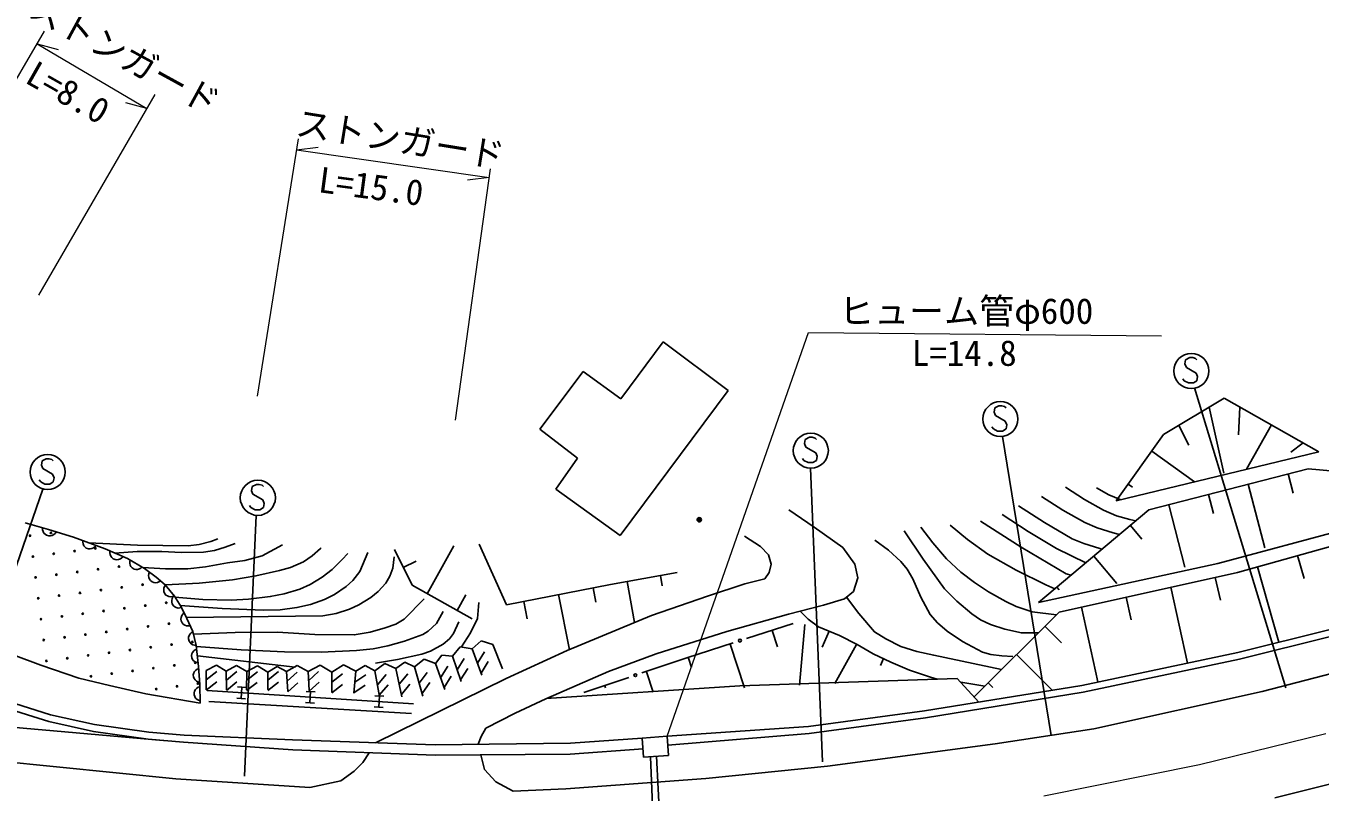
# Model space of a CAD drawing. Units: millimetres, scale not verified. Extents: x 40000 to 680000, y 20000 to 380000.
# Drawn here: x 239187 to 331466, y 264572 to 319172 of the extents above; entities that cross this region are included whole.
import ezdxf
from ezdxf.enums import TextEntityAlignment as Align

# ---------------------------------------------------------------- set-up
doc = ezdxf.new("R2010")
doc.units = ezdxf.units.MM
doc.header["$LTSCALE"] = 1000
doc.linetypes.add('CHAIN', pattern=[18.5, 12, -1.5, 3.5, -1.5])
for name, color, linetype, lineweight in [('M-BGD', 7, 'Continuous', 25), ('M-BGD-EXST', 7, 'Continuous', 25), ('M-BMK', 2, 'CHAIN', 13), ('M-BMK-SRVR', 3, 'Continuous', 25), ('M-STR-HTXT', 7, 'Continuous', 13), ('M-STR-STRC', 7, 'Continuous', 25)]:
    doc.layers.add(name, color=color, linetype=linetype, lineweight=lineweight)
doc.styles.add('ＭＳ ゴシック', font='')
doc.styles.get('ＭＳ ゴシック').set_extended_font_data('MS Gothic')

msp = doc.modelspace()

# ---------------------------------------------------------------- linework, layer by layer
at = {"layer": 'M-BGD'}
for p, q in [((284617, 296661), (281606, 292587)), ((289258, 293189), (284617, 296661)), ((278914, 294535), (275832, 290426)), ((281606, 292587), (278914, 294535)), ((281563, 282846), (289258, 293189)), ((324624, 292645), (320307, 290044)), ((331377, 288826), (324624, 292645)), ((323545, 291995), (324590, 287304)), ((325749, 292009), (325653, 290031)), ((321386, 290694), (322110, 289287)), ((328000, 290736), (326216, 287580)), ((275832, 290426), (278524, 288372)), ((320307, 290044), (316930, 285339)), ((319463, 288867), (322505, 286684)), ((330251, 289462), (329372, 288792)), ((278524, 288372), (276983, 286156)), ((316930, 285339), (331377, 288826)), ((330602, 287608), (319255, 284675)), ((329184, 287242), (329539, 285866)), ((344052, 286446), (330602, 287608)), ((276983, 286156), (281563, 282846)), ((317774, 286515), (318079, 286297)), ((326347, 286508), (327520, 281971)), ((323510, 285775), (323858, 284428)), ((295392, 283447), (293585, 284686)), ((311395, 278088), (319255, 284675)), ((320673, 285041), (321822, 280599)), ((325585, 280222), (342670, 285031)), ((239130, 283755), (240802, 283273)), ((240375, 283392), (240380, 283266)), ((297447, 281994), (295392, 283447)), ((317945, 283577), (318763, 282600)), ((324181, 280855), (335528, 283900)), ((240380, 283266), (240410, 283153)), ((240410, 283153), (240478, 283029)), ((240478, 283029), (240557, 282944)), ((240557, 282944), (240661, 282872)), ((240661, 282872), (240815, 282827)), ((240802, 283273), (242581, 282750)), ((240815, 282827), (240941, 282832)), ((240941, 282832), (241054, 282862)), ((241054, 282862), (241178, 282930)), ((241178, 282930), (241264, 283009)), ((241264, 283009), (241335, 283113)), ((242581, 282750), (244848, 281900)), ((243247, 282501), (243242, 282374)), ((243242, 282374), (243263, 282260)), ((291559, 282071), (290425, 282808)), ((243263, 282260), (243322, 282131)), ((243322, 282131), (243394, 282040)), ((243394, 282040), (243492, 281960)), ((243492, 281960), (243642, 281904)), ((243642, 281904), (243769, 281899)), ((243769, 281899), (243883, 281920)), ((243883, 281920), (244012, 281979)), ((244012, 281979), (244103, 282051)), ((244103, 282051), (244183, 282150)), ((244848, 281900), (246435, 281220)), ((245182, 281757), (245172, 281631)), ((245172, 281631), (245188, 281515)), ((245188, 281515), (245240, 281384)), ((265462, 281853), (266735, 279307)), ((267800, 278712), (269710, 282132)), ((271517, 282250), (273462, 277920)), ((292126, 281476), (291559, 282071)), ((292324, 280824), (292126, 281476)), ((298297, 280825), (297447, 281994)), ((245240, 281384), (245308, 281290)), ((245308, 281290), (245403, 281206)), ((245403, 281206), (245550, 281142)), ((245550, 281142), (245676, 281132)), ((245676, 281132), (245792, 281148)), ((245792, 281148), (245923, 281200)), ((245923, 281200), (246017, 281269)), ((246017, 281269), (246101, 281363)), ((246435, 281220), (247654, 280511)), ((246612, 281117), (246587, 280993)), ((246587, 280993), (246588, 280877)), ((246588, 280877), (246624, 280740)), ((246624, 280740), (246681, 280638)), ((246681, 280638), (246764, 280543)), ((246764, 280543), (246903, 280462)), ((247280, 280474), (247382, 280531)), ((247382, 280531), (247477, 280614)), ((266098, 280580), (267006, 281034)), ((292182, 280229), (292324, 280824)), ((298509, 279833), (298297, 280825)), ((311395, 278088), (324181, 280855)), ((315325, 281381), (316962, 279428)), ((327008, 280623), (328520, 275253)), ((329856, 281425), (330317, 279787)), ((246903, 280462), (247027, 280437)), ((247027, 280437), (247143, 280438)), ((247143, 280438), (247280, 280474)), ((247654, 280511), (248476, 279888)), ((247955, 280121), (247940, 280005)), ((247940, 280005), (247957, 279865)), ((247998, 280240), (247955, 280121)), ((247957, 279865), (247998, 279756)), ((247998, 279756), (248068, 279650)), ((248068, 279650), (248194, 279551)), ((248476, 279888), (249128, 279350)), ((248678, 279551), (248783, 279621)), ((280866, 279373), (285613, 280223)), ((284426, 280010), (284559, 279264)), ((290441, 279413), (291871, 279775)), ((291871, 279775), (292182, 280229)), ((298190, 278877), (298509, 279833)), ((312854, 277399), (325585, 280222)), ((323993, 279869), (324354, 278241)), ((248194, 279551), (248313, 279508)), ((248313, 279508), (248428, 279493)), ((248428, 279493), (248569, 279510)), ((248569, 279510), (248678, 279551)), ((249033, 279115), (249016, 278975)), ((249016, 278975), (249032, 278859)), ((249032, 278859), (249075, 278740)), ((249074, 279224), (249033, 279115)), ((249143, 279330), (249074, 279224)), ((249075, 278740), (249174, 278615)), ((249128, 279350), (249779, 278528)), ((266735, 279307), (270997, 276927)), ((273462, 277920), (280866, 279373)), ((279632, 279131), (279834, 278101)), ((282052, 279585), (282579, 276647)), ((287784, 278527), (290441, 279413)), ((297553, 278345), (298190, 278877)), ((312705, 279186), (312869, 278990)), ((320811, 279164), (322007, 273768)), ((249174, 278615), (249280, 278546)), ((249280, 278546), (249389, 278505)), ((249389, 278505), (249530, 278489)), ((249530, 278489), (249645, 278504)), ((249621, 278366), (249590, 278228)), ((249590, 278228), (249592, 278112)), ((249592, 278112), (249622, 277989)), ((249674, 278470), (249621, 278366)), ((249622, 277989), (249708, 277854)), ((249645, 278504), (249764, 278547)), ((249754, 278568), (249674, 278470)), ((249708, 277854), (249805, 277773)), ((249779, 278528), (250261, 277763)), ((249805, 277773), (249909, 277721)), ((250261, 277763), (250658, 276941)), ((269931, 277522), (270548, 278626)), ((274696, 278162), (274940, 276918)), ((277164, 278647), (277936, 274712)), ((283799, 277155), (287784, 278527)), ((293550, 277247), (296065, 277885)), ((296065, 277885), (297553, 278345)), ((317628, 278458), (317985, 276849)), ((249909, 277721), (250047, 277689)), ((250047, 277689), (250164, 277692)), ((250164, 277692), (250287, 277722)), ((250255, 277020), (250243, 276904)), ((250243, 276904), (250258, 276779)), ((250303, 277153), (250255, 277020)), ((250369, 277250), (250303, 277153)), ((250460, 277337), (250369, 277250)), ((250658, 276941), (251083, 276005)), ((277787, 274651), (283799, 277155)), ((289157, 276007), (293550, 277247)), ((306796, 271350), (312854, 277399)), ((314445, 277752), (315628, 272420)), ((250258, 276779), (250326, 276634)), ((250326, 276634), (250413, 276542)), ((250413, 276542), (250509, 276477)), ((250509, 276477), (250642, 276428)), ((250642, 276428), (250758, 276416)), ((250758, 276416), (250884, 276431)), ((250980, 275925), (250898, 275842)), ((251086, 275994), (250980, 275925)), ((251083, 276005), (251338, 275014)), ((284127, 274413), (289157, 276007)), ((290578, 275520), (293888, 276585)), ((292396, 276093), (292784, 274914)), ((294715, 276516), (294357, 272196)), ((296464, 276051), (295968, 274901)), ((311844, 276391), (313024, 275209)), ((325599, 274528), (332179, 276162)), ((250793, 275609), (250784, 275482)), ((250784, 275482), (250824, 275327)), ((250826, 275720), (250793, 275609)), ((250824, 275327), (250892, 275221)), ((250898, 275842), (250826, 275720)), ((250892, 275221), (250975, 275139)), ((250975, 275139), (251097, 275067)), ((251097, 275067), (251209, 275034)), ((251209, 275034), (251335, 275025)), ((251338, 275014), (251504, 273524)), ((271011, 274779), (271658, 275356)), ((271658, 275356), (272484, 275090)), ((272484, 275090), (273164, 273362)), ((286316, 274149), (289626, 275214)), ((289411, 275110), (290433, 272008)), ((298405, 275087), (296865, 272315)), ((325711, 274040), (332309, 275679)), ((240253, 273609), (238270, 274345)), ((251021, 274425), (250995, 274302)), ((250995, 274302), (251013, 274143)), ((251013, 274143), (251066, 274028)), ((251070, 274531), (251021, 274425)), ((251158, 274642), (251070, 274531)), ((251251, 274712), (251158, 274642)), ((251366, 274766), (251251, 274712)), ((251419, 274289), (258378, 273484)), ((268403, 273730), (268845, 274339)), ((268845, 274339), (269594, 274269)), ((269594, 274269), (270156, 274928)), ((269594, 274269), (270217, 272455)), ((269933, 273283), (270447, 274094)), ((270156, 274928), (271011, 274779)), ((271011, 274779), (271691, 272908)), ((271384, 273751), (271884, 274571)), ((273430, 272667), (277787, 274651)), ((280726, 273173), (284127, 274413)), ((283115, 273069), (286316, 274149)), ((286427, 274127), (286652, 273445)), ((300346, 274081), (300112, 273590)), ((309825, 274375), (312361, 271835)), ((314483, 272178), (325599, 274528)), ((242974, 272702), (240253, 273609)), ((251066, 274028), (251136, 273935)), ((251136, 273935), (251247, 273847)), ((251208, 273164), (251154, 273060)), ((251301, 273270), (251208, 273164)), ((251247, 273847), (251353, 273798)), ((251396, 273337), (251301, 273270)), ((251353, 273798), (251477, 273772)), ((251514, 273385), (251396, 273337)), ((251504, 273524), (251589, 272248)), ((252051, 273248), (252776, 273625)), ((252051, 273248), (252051, 271860)), ((252051, 272576), (252801, 273176)), ((252776, 273625), (253468, 273192)), ((253468, 273192), (254213, 273599)), ((253468, 273192), (253497, 271860)), ((253482, 272559), (254219, 273175)), ((254213, 273599), (254942, 273163)), ((254942, 273163), (254914, 271860)), ((254942, 273163), (255709, 273564)), ((255709, 273564), (256444, 273107)), ((256444, 273107), (257094, 273516)), ((256444, 272554), (257194, 273154)), ((257094, 273516), (257776, 273163)), ((257776, 273163), (258541, 273601)), ((257776, 273163), (257861, 271746)), ((258541, 273601), (259306, 273163)), ((259306, 273163), (260173, 273621)), ((259306, 273163), (259391, 271803)), ((259347, 272510), (260058, 273156)), ((260173, 273621), (261007, 273107)), ((261007, 273107), (261833, 273635)), ((261833, 273635), (262707, 273192)), ((262707, 273192), (262565, 271633)), ((262707, 273192), (263379, 273594)), ((263379, 273594), (264067, 273220)), ((264067, 273220), (264770, 273734)), ((264067, 273220), (264408, 271378)), ((264770, 273734), (265569, 273390)), ((265569, 273390), (266203, 273827)), ((265569, 273390), (265995, 271350)), ((266203, 273827), (266901, 273503)), ((266901, 273503), (267588, 274046)), ((266901, 273503), (267497, 271406)), ((267588, 274046), (268403, 273730)), ((268403, 273730), (269055, 271888)), ((268760, 272723), (269266, 273539)), ((270176, 272573), (270691, 273385)), ((271641, 273046), (272140, 273867)), ((276263, 271225), (280726, 273173)), ((283442, 273144), (283919, 271697)), ((314574, 271686), (325711, 274040)), ((245156, 272163), (242974, 272702)), ((251154, 273060), (251122, 272938)), ((251122, 272938), (251133, 272778)), ((251133, 272778), (251181, 272661)), ((251181, 272661), (251247, 272565)), ((251247, 272565), (251354, 272472)), ((251354, 272472), (251458, 272419)), ((251458, 272419), (251580, 272387)), ((251589, 272248), (251618, 270916)), ((252051, 271826), (252801, 272426)), ((253498, 271809), (254235, 272425)), ((254912, 271801), (255675, 272384)), ((254929, 272551), (255692, 273134)), ((256444, 273107), (256444, 271888)), ((256444, 271804), (257194, 272404)), ((257818, 272471), (258530, 273115)), ((257862, 271722), (258575, 272366)), ((259394, 271762), (260105, 272408)), ((261007, 273107), (261007, 271661)), ((261007, 272395), (261757, 272995)), ((261007, 271645), (261757, 272245)), ((262635, 272399), (263436, 272929)), ((264112, 268092), (273430, 272667)), ((264251, 272226), (264880, 272952)), ((265806, 272255), (266418, 272996)), ((265959, 271521), (266571, 272261)), ((267236, 272324), (267794, 273106)), ((267441, 271602), (267999, 272384)), ((269010, 272016), (269517, 272832)), ((278966, 271669), (282167, 272749)), ((290098, 272139), (305596, 272671)), ((305596, 272671), (307123, 270990)), ((305838, 272404), (307559, 272112)), ((307805, 272358), (308130, 272033)), ((247735, 271568), (245156, 272163)), ((251618, 270916), (247735, 271568)), ((251219, 271774), (251182, 271653)), ((251182, 271653), (251185, 271493)), ((251185, 271493), (251228, 271374)), ((251277, 271875), (251219, 271774)), ((251228, 271374), (251290, 271276)), ((251375, 271978), (251277, 271875)), ((251474, 272040), (251375, 271978)), ((251593, 272082), (251474, 272040)), ((252111, 271800), (266820, 270865)), ((254269, 272064), (254907, 272023)), ((254588, 272043), (254537, 271245)), ((259171, 271752), (259810, 271711)), ((259491, 271732), (259440, 270933)), ((262567, 271652), (263368, 272182)), ((264074, 271440), (264713, 271400)), ((264394, 271420), (264343, 270622)), ((264387, 271488), (265016, 272214)), ((276289, 271237), (290098, 272139)), ((280458, 272161), (280511, 272000)), ((303254, 270365), (314483, 272178)), ((303327, 269871), (314574, 271686)), ((237714, 270568), (240814, 269594)), ((237880, 271040), (240943, 270077)), ((251290, 271276), (251392, 271178)), ((251392, 271178), (251493, 271120)), ((251493, 271120), (251614, 271082)), ((252235, 271034), (266688, 270184)), ((254857, 271225), (254218, 271265)), ((259759, 270913), (259121, 270954)), ((264662, 270601), (264023, 270642)), ((274066, 270198), (276263, 271225)), ((240814, 269594), (244002, 268885)), ((240943, 270077), (244090, 269378)), ((271976, 269135), (274066, 270198)), ((294988, 269256), (303254, 270365)), ((295042, 268758), (303327, 269871)), ((237386, 269271), (248968, 268260)), ((244002, 268885), (247899, 268354)), ((244090, 269378), (247955, 268851)), ((247955, 268851), (250462, 268631)), ((250462, 268631), (258201, 268299)), ((271446, 267978), (271657, 268533)), ((271657, 268533), (271976, 269135)), ((283131, 268422), (284902, 268555)), ((284902, 268555), (294988, 269256)), ((284902, 268555), (285005, 267186)), ((284950, 267914), (295042, 268758)), ((247899, 268354), (250423, 268132)), ((250423, 268132), (258230, 267584)), ((258201, 268299), (268380, 267943)), ((268380, 267943), (278018, 268053)), ((283188, 267663), (277995, 267268)), ((283131, 268422), (278018, 268053)), ((283234, 267054), (283131, 268422)), ((258230, 267584), (268360, 267196)), ((268360, 267196), (277995, 267268)), ((285005, 267186), (283234, 267054)), ((283719, 267090), (284388, 251606)), ((284917, 251645), (284159, 267123)), ((328236, 264173), (336945, 266320))]:
    msp.add_line(p, q, dxfattribs=at)
for points in [[(313319, 286290), (314659, 285411), (316020, 284652), (316943, 284262), (317898, 283987), (318330, 283899)], [(315518, 286247), (316395, 285764), (317210, 285425), (317240, 285414)], [(311592, 285626), (313112, 284662), (314682, 283795), (315577, 283412), (316721, 283050), (317170, 282927)], [(308803, 284342), (310644, 283138), (312679, 281933), (314762, 280910)], [(309954, 284962), (311804, 283774), (313789, 282629), (314613, 282279), (315760, 281927), (315922, 281882)], [(303002, 283456), (303842, 282335), (304828, 281202), (305857, 280249), (306822, 279499), (307820, 278835), (309048, 278153), (309801, 277805), (310940, 277416), (312661, 277207)], [(305083, 283589), (306325, 282573), (307782, 281521), (309795, 280395), (311902, 279338), (312555, 279060)], [(307255, 283873), (310143, 282032), (313354, 280135), (313706, 280025)], [(243685, 282336), (247150, 282174), (250746, 282116), (251536, 282209), (252373, 282436), (252880, 282612)], [(299725, 282527), (300684, 281805), (301570, 281005), (302012, 280461), (302419, 279772), (302997, 278459), (303665, 277234), (304187, 276623), (304864, 276035), (305969, 275309), (307382, 274546), (307989, 274371), (308782, 274274), (309555, 274246)], [(301806, 283191), (303157, 281164), (304694, 279067), (305575, 278180), (306633, 277278), (307253, 276859), (307974, 276520), (308996, 276181), (310174, 275920), (311376, 275924)], [(245530, 281608), (247130, 281709), (248875, 281712), (250272, 281636), (251854, 281661), (252644, 281786), (253403, 282015), (254108, 282293)], [(247529, 280584), (249139, 280482), (250738, 280481), (251987, 280616), (253563, 280904), (254810, 281087), (256029, 281407), (257474, 282187)], [(249134, 279341), (251538, 279472), (253923, 279703), (255589, 279976), (257281, 280359), (258061, 280585), (258980, 280977), (259599, 281397), (260196, 281935), (260237, 281975)], [(249817, 278468), (251815, 278307), (253812, 278249), (255071, 278310), (256609, 278499), (257593, 278692), (258714, 279034), (259447, 279362), (260310, 279877), (261026, 280441), (261738, 281142), (262150, 281585)], [(250192, 277872), (253181, 277647), (256127, 277533), (257328, 277570), (258517, 277717), (259489, 277948), (260469, 278297), (261187, 278653), (262017, 279216), (262500, 279658), (262999, 280287), (263578, 281656)], [(250618, 277024), (260352, 277132), (261306, 277309), (262265, 277601), (262936, 277910), (263782, 278450), (264302, 278871), (264849, 279460), (265145, 279957), (265340, 280528), (265444, 281337)], [(251127, 275833), (254119, 275949), (257120, 275958), (259799, 275804), (262596, 275778), (263729, 275973), (264806, 276270), (265562, 276547), (266158, 276890), (267588, 278337)], [(270247, 274913), (270880, 275930), (271389, 276937), (271484, 278079)], [(297699, 278468), (298569, 277297), (299688, 275987), (300492, 275483), (301562, 274957), (302705, 274591), (303923, 274320), (308746, 273297)], [(251345, 274954), (254536, 274704), (257638, 274562), (260238, 274554), (262754, 274653), (263946, 274785), (264999, 275005), (266171, 275326), (267486, 275805), (267864, 276033), (268461, 276579), (268934, 277451)], [(294403, 277463), (294975, 276891), (295712, 276347), (297194, 275734), (298448, 275096), (299602, 274426), (300863, 273819), (302193, 273261), (303683, 272758), (304161, 272621)], [(264117, 273767), (265675, 274015), (267427, 274407), (268028, 274622), (268934, 275103), (269388, 275493), (269681, 275880), (270068, 276707)]]:
    msp.add_lwpolyline(points, dxfattribs=at)
for centre, radius in [((287199, 283979), 150), ((287199, 283979), 90), ((287199, 283979), 30), ((239490, 282845), 50), ((240977, 283039), 50), ((241171, 281552), 50), ((242658, 281746), 50), ((244146, 281940), 50), ((239684, 281358), 50), ((245827, 280646), 50), ((239878, 279870), 50), ((241365, 280064), 50), ((242852, 280258), 50), ((244340, 280452), 50), ((243046, 278771), 50), ((244534, 278965), 50), ((246021, 279159), 50), ((247509, 279353), 50), ((240072, 278383), 50), ((241559, 278577), 50), ((247703, 277866), 50), ((249190, 278060), 50), ((240266, 276895), 50), ((241753, 277090), 50), ((243240, 277284), 50), ((244728, 277478), 50), ((246215, 277672), 50), ((244922, 275990), 50), ((246409, 276184), 50), ((247897, 276378), 50), ((249384, 276572), 50), ((240460, 275408), 50), ((241947, 275602), 50), ((243434, 275796), 50), ((249578, 275085), 50), ((251065, 275279), 50), ((290102, 275367), 100), ((242141, 274115), 50), ((243628, 274309), 50), ((245116, 274503), 50), ((246603, 274697), 50), ((248091, 274891), 50), ((240654, 273921), 50), ((246797, 273209), 50), ((248285, 273403), 50), ((249772, 273597), 50), ((251259, 273791), 50), ((243822, 272821), 50), ((245310, 273015), 50), ((251453, 272304), 50), ((282641, 272909), 100), ((248479, 271916), 50), ((249966, 272110), 50)]:
    msp.add_circle(centre, radius, dxfattribs=at)
at = {"layer": 'M-BGD-EXST'}
for p, q in [((321879, 295380), (321829, 295080)), ((322179, 295530), (321879, 295380)), ((322379, 295530), (322179, 295530)), ((322579, 295480), (322379, 295530)), ((322679, 295380), (322579, 295480)), ((321829, 295080), (321929, 294830)), ((321929, 294830), (322629, 294430)), ((322629, 294430), (322729, 294180)), ((321779, 293880), (321679, 294030)), ((322079, 293730), (321779, 293880)), ((322429, 293730), (322079, 293730)), ((322679, 293880), (322429, 293730)), ((322729, 294180), (322679, 293880)), ((322520, 293382), (329023, 272002)), ((308270, 291952), (308220, 291652)), ((308220, 291652), (308320, 291402)), ((308570, 292102), (308270, 291952)), ((308770, 292102), (308570, 292102)), ((308970, 292052), (308770, 292102)), ((309070, 291952), (308970, 292052)), ((308320, 291402), (309020, 291002)), ((309020, 291002), (309120, 290752)), ((309120, 290752), (309070, 290452)), ((295053, 289854), (294753, 289704)), ((295253, 289854), (295053, 289854)), ((295453, 289804), (295253, 289854)), ((295553, 289704), (295453, 289804)), ((308170, 290452), (308070, 290602)), ((308470, 290302), (308170, 290452)), ((308820, 290302), (308470, 290302)), ((309070, 290452), (308820, 290302)), ((308820, 289922), (312280, 268612)), ((294753, 289704), (294703, 289404)), ((294703, 289404), (294803, 289154)), ((294803, 289154), (295503, 288754)), ((240342, 288177), (240292, 287877)), ((240642, 288327), (240342, 288177)), ((240842, 288327), (240642, 288327)), ((241042, 288277), (240842, 288327)), ((241142, 288177), (241042, 288277)), ((294653, 288204), (294553, 288354)), ((294953, 288054), (294653, 288204)), ((295303, 288054), (294953, 288054)), ((295553, 288204), (295303, 288054)), ((295503, 288754), (295603, 288504)), ((295603, 288504), (295553, 288204)), ((240292, 287877), (240392, 287627)), ((240392, 287627), (241092, 287227)), ((241092, 287227), (241192, 286977)), ((295994, 266726), (295129, 287651)), ((233795, 267091), (240392, 286166)), ((240242, 286677), (240142, 286827)), ((240542, 286527), (240242, 286677)), ((240892, 286527), (240542, 286527)), ((241142, 286677), (240892, 286527)), ((241192, 286977), (241142, 286677)), ((255325, 286342), (255275, 286042)), ((255625, 286492), (255325, 286342)), ((255825, 286492), (255625, 286492)), ((256025, 286442), (255825, 286492)), ((256125, 286342), (256025, 286442)), ((255275, 286042), (255375, 285792)), ((255375, 285792), (256075, 285392)), ((256075, 285392), (256175, 285142)), ((256175, 285142), (256125, 284842)), ((255596, 284279), (254776, 265715)), ((255225, 284842), (255125, 284992)), ((255525, 284692), (255225, 284842)), ((255875, 284692), (255525, 284692)), ((256125, 284842), (255875, 284692))]:
    msp.add_line(p, q, dxfattribs=at)
for centre in [(322279, 294580), (308670, 291152), (295153, 288904), (240742, 287377), (255725, 285542)]:
    msp.add_circle(centre, 1250, dxfattribs=at)
at = {"layer": 'M-BMK'}
for p, q in [((322876, 266535), (331871, 268749)), ((311774, 264316), (322876, 266535))]:
    msp.add_line(p, q, dxfattribs=at)
at = {"layer": 'M-BMK-SRVR'}
for radius in [150, 90, 30]:
    msp.add_circle((287199, 283979), radius, dxfattribs=at)
at = {"layer": 'M-STR-HTXT'}
for p, q in [((232286, 304746), (240520, 318792)), ((239994, 317894), (241499, 317494)), ((239994, 317894), (247821, 313283)), ((240105, 299972), (248407, 314294)), ((247821, 313283), (246315, 313682)), ((255707, 292795), (258613, 311130)), ((258487, 310334), (260031, 310537)), ((258487, 310334), (272227, 308371)), ((269821, 291065), (272312, 308985)), ((272227, 308371), (270682, 308167)), ((284902, 268555), (294976, 297318)), ((294976, 297318), (320147, 297082))]:
    msp.add_line(p, q, dxfattribs=at)
at = {"layer": 'M-STR-STRC'}
for p, q in [((327331, 271730), (338932, 274775)), ((315327, 269085), (327331, 271730)), ((308286, 268022), (315327, 269085)), ((296353, 266417), (308286, 268022)), ((234484, 267054), (249873, 265514)), ((263208, 266673), (263654, 267376)), ((271621, 267220), (271887, 266186)), ((261635, 265375), (262604, 266067)), ((262604, 266067), (263208, 266673)), ((271887, 266186), (272684, 265301)), ((287674, 265531), (296353, 266417)), ((249873, 265514), (259421, 264891)), ((259421, 264891), (261635, 265375)), ((272684, 265301), (273924, 264637)), ((277688, 264814), (287674, 265531)), ((273924, 264637), (277688, 264814))]:
    msp.add_line(p, q, dxfattribs=at)

# ---------------------------------------------------------------- texts
at = {"layer": 'M-STR-HTXT', "style": 'ＭＳ ゴシック'}
for s, rotation, p in [('ストンガード', 331.3, (238936, 319453)), ('L=8.0', 330.4, (238758, 314699)), ('ストンガード', 350.8, (258248, 310853)), ('L=15.0', 352.4, (259901, 306786))]:
    msp.add_text(s, height=1833, rotation=rotation, dxfattribs=at).set_placement(p, align=Align.BOTTOM_LEFT)
for s, p in [('ヒューム管φ600', (297155, 297388)), ('L=14.8', (302351, 294394))]:
    msp.add_text(s, height=1833, dxfattribs=at).set_placement(p, align=Align.BOTTOM_LEFT)

doc.saveas('drawing.dxf')
